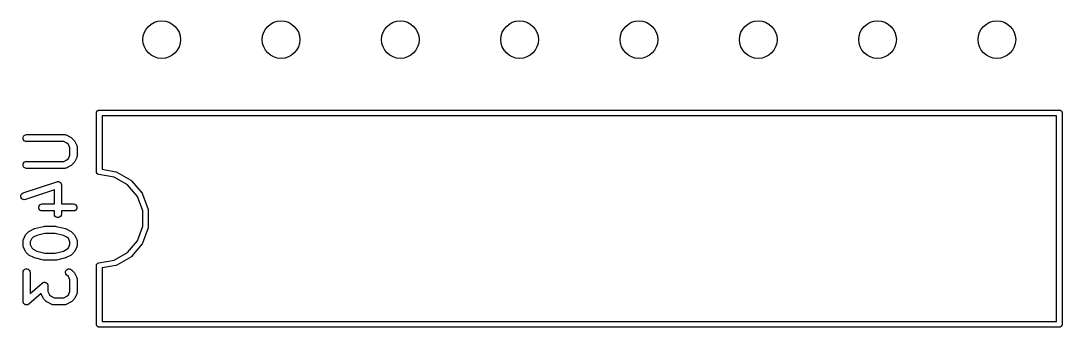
# Model space of a CAD drawing. Extents: x 25 to 326, y -201 to -21.
# Drawn here: x 91.82 to 113.99, y -56.75 to -50.23 of the extents above; entities that cross this region are included whole.
import ezdxf

# ---------------------------------------------------------------- set-up
doc = ezdxf.new("R2010")
doc.units = 0
doc.header["$MEASUREMENT"] = 0
doc.layers.add('BLACK', color=7, linetype='CONTINUOUS')

msp = doc.modelspace()

# ---------------------------------------------------------------- linework, layer by layer
at = {"layer": 'Black'}
for p, q in [((93.43, -52.19), (93.4309, -52.1848)), ((93.43, -53.44), (93.43, -52.19)), ((93.4309, -52.1796), (93.4327, -52.1747)), ((93.4309, -52.1848), (93.4309, -52.1796)), ((93.4327, -52.1747), (93.4336, -52.1695)), ((93.4336, -52.1695), (93.4362, -52.1649)), ((93.4362, -52.1649), (93.438, -52.16)), ((93.438, -52.16), (93.4414, -52.156)), ((93.4414, -52.156), (93.444, -52.1514)), ((93.444, -52.1514), (93.4481, -52.1481)), ((93.4481, -52.1481), (93.4514, -52.144)), ((93.4514, -52.144), (93.456, -52.1414)), ((93.456, -52.1414), (93.46, -52.138)), ((93.46, -52.138), (93.4649, -52.1362)), ((93.4649, -52.1362), (93.4695, -52.1336)), ((93.4695, -52.1336), (93.4747, -52.1327)), ((93.4747, -52.1327), (93.4796, -52.1309)), ((93.4796, -52.1309), (93.4848, -52.1309)), ((93.4848, -52.1309), (93.49, -52.13)), ((93.49, -52.13), (113.93, -52.13)), ((93.55, -52.25), (93.55, -53.3897)), ((113.87, -52.25), (93.55, -52.25)), ((113.87, -56.63), (113.87, -52.25)), ((113.93, -52.13), (113.935, -52.1309)), ((113.935, -52.1309), (113.94, -52.1309)), ((113.94, -52.1309), (113.945, -52.1327)), ((113.945, -52.1327), (113.951, -52.1336)), ((113.951, -52.1336), (113.955, -52.1362)), ((113.955, -52.1362), (113.96, -52.138)), ((113.96, -52.138), (113.964, -52.1414)), ((113.964, -52.1414), (113.969, -52.144)), ((113.969, -52.144), (113.972, -52.1481)), ((113.972, -52.1481), (113.976, -52.1514)), ((113.976, -52.1514), (113.979, -52.156)), ((113.979, -52.156), (113.982, -52.16)), ((113.982, -52.16), (113.984, -52.1649)), ((113.984, -52.1649), (113.986, -52.1695)), ((113.986, -52.1695), (113.987, -52.1747)), ((113.987, -52.1747), (113.989, -52.1796)), ((113.989, -52.1796), (113.989, -52.1848)), ((113.989, -52.1848), (113.99, -52.19)), ((113.99, -52.19), (113.99, -56.69)), ((91.8685, -52.7127), (91.8774, -52.6882)), ((91.8685, -52.7387), (91.8685, -52.7127)), ((91.8774, -52.7632), (91.8685, -52.7387)), ((91.8774, -52.6882), (91.8942, -52.6683)), ((91.8942, -52.6683), (91.9167, -52.6552)), ((91.9167, -52.6552), (91.9424, -52.6507)), ((91.9424, -52.6507), (92.7519, -52.6507)), ((92.7519, -52.6507), (92.7562, -52.6515)), ((92.7562, -52.6515), (92.7605, -52.6512)), ((92.7605, -52.6512), (92.7689, -52.6537)), ((92.7689, -52.6537), (92.7776, -52.6552)), ((92.7776, -52.6552), (92.7813, -52.6574)), ((92.7813, -52.6574), (92.7854, -52.6586)), ((92.7854, -52.6586), (92.8807, -52.7063)), ((92.8807, -52.7063), (92.8903, -52.7134)), ((92.8903, -52.7134), (92.9002, -52.7203)), ((92.9002, -52.7203), (92.9478, -52.7679)), ((91.8942, -52.7832), (91.8774, -52.7632)), ((91.9167, -52.7962), (91.8942, -52.7832)), ((91.9424, -52.8007), (91.9167, -52.7962)), ((92.7342, -52.8007), (91.9424, -52.8007)), ((92.8027, -52.835), (92.7342, -52.8007)), ((92.8331, -52.8654), (92.8027, -52.835)), ((92.8674, -52.9339), (92.8331, -52.8654)), ((92.8674, -53.089), (92.8674, -52.9339)), ((92.9478, -52.7679), (92.9547, -52.7778)), ((92.9547, -52.7778), (92.9618, -52.7874)), ((92.9618, -52.7874), (93.0095, -52.8826)), ((93.0095, -52.8826), (93.0107, -52.8868)), ((93.0107, -52.8868), (93.0129, -52.8905)), ((93.0129, -52.8905), (93.0144, -52.8992)), ((93.0144, -52.8992), (93.0169, -52.9076)), ((93.0169, -52.9076), (93.0166, -52.9119)), ((93.0166, -52.9119), (93.0174, -52.9162)), ((93.0174, -52.9162), (93.0174, -53.1067)), ((92.7342, -53.2221), (92.8027, -53.1879)), ((92.8027, -53.1879), (92.8331, -53.1575)), ((92.8331, -53.1575), (92.8674, -53.089)), ((93.0095, -53.1402), (92.9618, -53.2354)), ((93.0107, -53.1361), (93.0095, -53.1402)), ((93.0129, -53.1323), (93.0107, -53.1361)), ((93.0144, -53.1237), (93.0129, -53.1323)), ((93.0169, -53.1152), (93.0144, -53.1237)), ((93.0174, -53.1067), (93.0166, -53.1109)), ((93.0166, -53.1109), (93.0169, -53.1152)), ((91.8685, -53.2841), (91.8774, -53.2596)), ((91.8685, -53.3102), (91.8685, -53.2841)), ((91.8774, -53.3346), (91.8685, -53.3102)), ((91.8774, -53.2596), (91.8942, -53.2397)), ((91.8942, -53.3546), (91.8774, -53.3346)), ((91.8942, -53.2397), (91.9167, -53.2267)), ((91.9167, -53.3676), (91.8942, -53.3546)), ((91.9167, -53.2267), (91.9424, -53.2221)), ((91.9424, -53.3721), (91.9167, -53.3676)), ((91.9424, -53.2221), (92.7342, -53.2221)), ((92.7519, -53.3721), (91.9424, -53.3721)), ((92.7562, -53.3714), (92.7519, -53.3721)), ((92.7605, -53.3717), (92.7562, -53.3714)), ((92.7689, -53.3691), (92.7605, -53.3717)), ((92.7776, -53.3676), (92.7689, -53.3691)), ((92.7813, -53.3655), (92.7776, -53.3676)), ((92.7854, -53.3642), (92.7813, -53.3655)), ((92.8807, -53.3166), (92.7854, -53.3642)), ((92.8903, -53.3094), (92.8807, -53.3166)), ((92.9002, -53.3026), (92.8903, -53.3094)), ((92.9478, -53.2549), (92.9002, -53.3026)), ((92.9547, -53.2451), (92.9478, -53.2549)), ((92.9618, -53.2354), (92.9547, -53.2451)), ((93.55, -53.3897), (93.8424, -53.4412)), ((93.4336, -53.4605), (93.43, -53.44)), ((93.444, -53.4786), (93.4336, -53.4605)), ((93.46, -53.492), (93.444, -53.4786)), ((93.4796, -53.4991), (93.46, -53.492)), ((93.8112, -53.5576), (93.4796, -53.4991)), ((94.0936, -53.7206), (93.8112, -53.5576)), ((93.8424, -53.4412), (93.862, -53.4483)), ((93.862, -53.4483), (93.862, -53.4483)), ((93.862, -53.4483), (94.1628, -53.622)), ((94.1628, -53.622), (94.1628, -53.622)), ((94.1628, -53.622), (94.1701, -53.6281)), ((94.1701, -53.6281), (94.1788, -53.6354)), ((94.1788, -53.6354), (94.1788, -53.6354)), ((94.1788, -53.6354), (94.402, -53.9014)), ((91.871, -53.8927), (92.5853, -53.6546)), ((92.534, -53.8298), (91.9185, -54.035)), ((92.534, -54.1269), (92.534, -53.8298)), ((92.5853, -53.6546), (92.5908, -53.6537)), ((92.5908, -53.6537), (92.596, -53.6519)), ((92.596, -53.6519), (92.6036, -53.6519)), ((92.6036, -53.6519), (92.6111, -53.6507)), ((92.6111, -53.6507), (92.6165, -53.6519)), ((92.6165, -53.6519), (92.6221, -53.6519)), ((92.6221, -53.6519), (92.6292, -53.6544)), ((92.6292, -53.6544), (92.6366, -53.656)), ((92.6366, -53.656), (92.6413, -53.6589)), ((92.6413, -53.6589), (92.6465, -53.6608)), ((92.6465, -53.6608), (92.6524, -53.6656)), ((92.6524, -53.6656), (92.6588, -53.6696)), ((92.6588, -53.6696), (92.6623, -53.6739)), ((92.6623, -53.6739), (92.6665, -53.6775)), ((92.6665, -53.6775), (92.6703, -53.6841)), ((92.6703, -53.6841), (92.675, -53.69)), ((92.675, -53.69), (92.6768, -53.6953)), ((92.6768, -53.6953), (92.6795, -53.7001)), ((92.6795, -53.7001), (92.6808, -53.7075)), ((92.6808, -53.7075), (92.6832, -53.7147)), ((92.6832, -53.7147), (92.6831, -53.7203)), ((92.6831, -53.7203), (92.684, -53.7257)), ((92.684, -53.7257), (92.684, -54.1269)), ((94.3033, -53.9705), (94.0936, -53.7206)), ((91.8206, -53.9748), (91.8213, -53.9488)), ((91.8288, -53.9995), (91.8206, -53.9748)), ((91.8213, -53.9488), (91.8309, -53.9245)), ((91.845, -54.0199), (91.8288, -53.9995)), ((91.8309, -53.9245), (91.8481, -53.9051)), ((91.8672, -54.0336), (91.845, -54.0199)), ((91.8481, -53.9051), (91.871, -53.8927)), ((91.8927, -54.0388), (91.8672, -54.0336)), ((91.9185, -54.035), (91.8927, -54.0388)), ((94.4148, -54.2769), (94.3033, -53.9705)), ((94.402, -53.9014), (94.402, -53.9014)), ((94.402, -53.9014), (94.4124, -53.9195)), ((94.4124, -53.9195), (94.5312, -54.2458)), ((92.2019, -54.1889), (92.2108, -54.1644)), ((92.2019, -54.2149), (92.2019, -54.1889)), ((92.2108, -54.2394), (92.2019, -54.2149)), ((92.2108, -54.1644), (92.2275, -54.1445)), ((92.2275, -54.2594), (92.2108, -54.2394)), ((92.2275, -54.1445), (92.2501, -54.1314)), ((92.2501, -54.2724), (92.2275, -54.2594)), ((92.2501, -54.1314), (92.2757, -54.1269)), ((92.2757, -54.2769), (92.2501, -54.2724)), ((92.2757, -54.1269), (92.534, -54.1269)), ((92.534, -54.2769), (92.2757, -54.2769)), ((92.534, -54.3448), (92.534, -54.2769)), ((92.684, -54.1269), (92.9424, -54.1269)), ((92.9424, -54.2769), (92.684, -54.2769)), ((92.684, -54.2769), (92.684, -54.3448)), ((92.9424, -54.1269), (92.968, -54.1314)), ((92.968, -54.2724), (92.9424, -54.2769)), ((92.968, -54.1314), (92.9906, -54.1445)), ((92.9906, -54.2594), (92.968, -54.2724)), ((92.9906, -54.1445), (93.0073, -54.1644)), ((93.0073, -54.2394), (92.9906, -54.2594)), ((93.0073, -54.1644), (93.0162, -54.1889)), ((93.0162, -54.2149), (93.0073, -54.2394)), ((93.0162, -54.1889), (93.0162, -54.2149)), ((94.4148, -54.6031), (94.4148, -54.2769)), ((94.5312, -54.2458), (94.5348, -54.2664)), ((94.5348, -54.2664), (94.5348, -54.6136)), ((92.5386, -54.3704), (92.534, -54.3448)), ((92.5516, -54.393), (92.5386, -54.3704)), ((92.5715, -54.4097), (92.5516, -54.393)), ((92.596, -54.4186), (92.5715, -54.4097)), ((92.6221, -54.4186), (92.596, -54.4186)), ((92.6465, -54.4097), (92.6221, -54.4186)), ((92.6665, -54.393), (92.6465, -54.4097)), ((92.6795, -54.3704), (92.6665, -54.393)), ((92.684, -54.3448), (92.6795, -54.3704)), ((91.937, -54.7679), (91.9846, -54.7203)), ((91.9846, -54.7203), (91.9944, -54.7134)), ((91.9944, -54.7134), (92.0041, -54.7063)), ((92.0041, -54.7063), (92.0993, -54.6586)), ((92.0993, -54.6586), (92.1072, -54.6563)), ((92.1072, -54.6563), (92.1147, -54.653)), ((92.1147, -54.653), (92.3051, -54.6053)), ((92.3326, -54.7531), (92.159, -54.7965)), ((92.3051, -54.6053), (92.3143, -54.6047)), ((92.3143, -54.6047), (92.3233, -54.6031)), ((92.3233, -54.6031), (92.5614, -54.6031)), ((92.5522, -54.7531), (92.3326, -54.7531)), ((92.7257, -54.7965), (92.5522, -54.7531)), ((92.5614, -54.6031), (92.5705, -54.6047)), ((92.5705, -54.6047), (92.5796, -54.6053)), ((92.5796, -54.6053), (92.7701, -54.653)), ((92.7701, -54.653), (92.7776, -54.6563)), ((92.7776, -54.6563), (92.7854, -54.6586)), ((92.7854, -54.6586), (92.8807, -54.7063)), ((92.8807, -54.7063), (92.8903, -54.7134)), ((92.8903, -54.7134), (92.9002, -54.7203)), ((92.9002, -54.7203), (92.9478, -54.7679)), ((94.3033, -54.9095), (94.4148, -54.6031)), ((94.5312, -54.6342), (94.4124, -54.9605)), ((94.5348, -54.6136), (94.5312, -54.6342)), ((91.8674, -54.9162), (91.8681, -54.9119)), ((91.8674, -55.0114), (91.8674, -54.9162)), ((91.8679, -54.9076), (91.8704, -54.8992)), ((91.8681, -54.9119), (91.8679, -54.9076)), ((91.8704, -54.8992), (91.8719, -54.8905)), ((91.8719, -54.8905), (91.8741, -54.8868)), ((91.8741, -54.8868), (91.8753, -54.8826)), ((91.8753, -54.8826), (91.9229, -54.7874)), ((91.9229, -54.7874), (91.9301, -54.7778)), ((91.9301, -54.7778), (91.937, -54.7679)), ((92.0516, -54.8654), (92.0174, -54.9339)), ((92.0174, -54.9339), (92.0174, -54.9937)), ((92.082, -54.835), (92.0516, -54.8654)), ((92.159, -54.7965), (92.082, -54.835)), ((92.8027, -54.835), (92.7257, -54.7965)), ((92.8331, -54.8654), (92.8027, -54.835)), ((92.8674, -54.9339), (92.8331, -54.8654)), ((92.8674, -54.9937), (92.8674, -54.9339)), ((92.9478, -54.7679), (92.9547, -54.7778)), ((92.9547, -54.7778), (92.9618, -54.7874)), ((92.9618, -54.7874), (93.0095, -54.8826)), ((93.0095, -54.8826), (93.0107, -54.8868)), ((93.0107, -54.8868), (93.0129, -54.8905)), ((93.0129, -54.8905), (93.0144, -54.8992)), ((93.0144, -54.8992), (93.0169, -54.9076)), ((93.0169, -54.9076), (93.0166, -54.9119)), ((93.0166, -54.9119), (93.0174, -54.9162)), ((93.0174, -54.9162), (93.0174, -55.0114)), ((94.0936, -55.1594), (94.3033, -54.9095)), ((94.402, -54.9786), (94.1788, -55.2446)), ((94.4124, -54.9605), (94.402, -54.9786)), ((91.8681, -55.0157), (91.8674, -55.0114)), ((91.8679, -55.02), (91.8681, -55.0157)), ((91.8704, -55.0284), (91.8679, -55.02)), ((91.8719, -55.0371), (91.8704, -55.0284)), ((91.8741, -55.0408), (91.8719, -55.0371)), ((91.8753, -55.045), (91.8741, -55.0408)), ((91.9229, -55.1402), (91.8753, -55.045)), ((91.9301, -55.1499), (91.9229, -55.1402)), ((91.937, -55.1597), (91.9301, -55.1499)), ((91.9846, -55.2073), (91.937, -55.1597)), ((92.0174, -54.9937), (92.0516, -55.0622)), ((92.0516, -55.0622), (92.082, -55.0926)), ((92.082, -55.0926), (92.159, -55.1311)), ((92.159, -55.1311), (92.3326, -55.1745)), ((92.3326, -55.1745), (92.5522, -55.1745)), ((92.5522, -55.1745), (92.7257, -55.1311)), ((92.7257, -55.1311), (92.8027, -55.0926)), ((92.8027, -55.0926), (92.8331, -55.0622)), ((92.8331, -55.0622), (92.8674, -54.9937)), ((92.9478, -55.1597), (92.9002, -55.2073)), ((92.9547, -55.1499), (92.9478, -55.1597)), ((92.9618, -55.1402), (92.9547, -55.1499)), ((93.0095, -55.045), (92.9618, -55.1402)), ((93.0107, -55.0408), (93.0095, -55.045)), ((93.0129, -55.0371), (93.0107, -55.0408)), ((93.0144, -55.0284), (93.0129, -55.0371)), ((93.0169, -55.02), (93.0144, -55.0284)), ((93.0174, -55.0114), (93.0166, -55.0157)), ((93.0166, -55.0157), (93.0169, -55.02)), ((93.8112, -55.3224), (94.0936, -55.1594)), ((91.9944, -55.2142), (91.9846, -55.2073)), ((92.0041, -55.2214), (91.9944, -55.2142)), ((92.0993, -55.269), (92.0041, -55.2214)), ((92.1072, -55.2713), (92.0993, -55.269)), ((92.1147, -55.2747), (92.1072, -55.2713)), ((92.3051, -55.3223), (92.1147, -55.2747)), ((92.3143, -55.3229), (92.3051, -55.3223)), ((92.3233, -55.3245), (92.3143, -55.3229)), ((92.5614, -55.3245), (92.3233, -55.3245)), ((92.5705, -55.3229), (92.5614, -55.3245)), ((92.5796, -55.3223), (92.5705, -55.3229)), ((92.7701, -55.2747), (92.5796, -55.3223)), ((92.7776, -55.2713), (92.7701, -55.2747)), ((92.7854, -55.269), (92.7776, -55.2713)), ((92.8807, -55.2214), (92.7854, -55.269)), ((92.8903, -55.2142), (92.8807, -55.2214)), ((92.9002, -55.2073), (92.8903, -55.2142)), ((93.43, -55.44), (93.4336, -55.4195)), ((93.4336, -55.4195), (93.444, -55.4014)), ((93.444, -55.4014), (93.46, -55.388)), ((93.46, -55.388), (93.4796, -55.3809)), ((93.4796, -55.3809), (93.8112, -55.3224)), ((94.1628, -55.258), (93.862, -55.4317)), ((94.1764, -55.2466), (94.1628, -55.258)), ((94.1628, -55.258), (94.1628, -55.258)), ((94.1788, -55.2446), (94.1764, -55.2466)), ((94.1788, -55.2446), (94.1788, -55.2446)), ((91.8674, -55.5829), (91.8719, -55.5572)), ((91.8674, -56.2019), (91.8674, -55.5829)), ((91.8719, -55.5572), (91.8849, -55.5346)), ((91.8849, -55.5346), (91.9049, -55.5179)), ((91.9049, -55.5179), (91.9294, -55.509)), ((91.9294, -55.509), (91.9554, -55.509)), ((91.9554, -55.509), (91.9799, -55.5179)), ((91.9799, -55.5179), (91.9998, -55.5346)), ((91.9998, -55.5346), (92.0129, -55.5572)), ((92.0129, -55.5572), (92.0174, -55.5829)), ((92.0174, -55.5829), (92.0174, -56.0366)), ((92.7724, -55.5894), (92.7747, -55.5634)), ((92.7792, -55.6146), (92.7724, -55.5894)), ((92.7747, -55.5634), (92.7857, -55.5398)), ((92.7941, -55.6359), (92.7792, -55.6146)), ((92.7857, -55.5398), (92.8041, -55.5214)), ((92.8331, -55.6749), (92.7941, -55.6359)), ((92.8041, -55.5214), (92.8277, -55.5104)), ((92.8277, -55.5104), (92.8537, -55.5081)), ((92.8537, -55.5081), (92.8788, -55.5149)), ((92.8788, -55.5149), (92.9002, -55.5298)), ((92.9002, -55.5298), (92.9478, -55.5774)), ((92.9478, -55.5774), (92.9547, -55.5873)), ((92.9547, -55.5873), (92.9618, -55.5969)), ((92.9618, -55.5969), (93.0095, -55.6922)), ((93.43, -56.69), (93.43, -55.44)), ((93.8424, -55.4388), (93.55, -55.4903)), ((93.55, -55.4903), (93.55, -56.63)), ((93.862, -55.4317), (93.8424, -55.4388)), ((93.862, -55.4317), (93.862, -55.4317)), ((92.0174, -56.0366), (92.2739, -55.8121)), ((92.2739, -55.8121), (92.2802, -55.8083)), ((92.2802, -55.8083), (92.2858, -55.8036)), ((92.2858, -55.8036), (92.2913, -55.8016)), ((92.2913, -55.8016), (92.2962, -55.7986)), ((92.2962, -55.7986), (92.3034, -55.7972)), ((92.3034, -55.7972), (92.3103, -55.7947)), ((92.3103, -55.7947), (92.3161, -55.7947)), ((92.3161, -55.7947), (92.3218, -55.7936)), ((92.3218, -55.7936), (92.329, -55.7947)), ((92.329, -55.7947), (92.3364, -55.7947)), ((92.3364, -55.7947), (92.3418, -55.7967)), ((92.3418, -55.7967), (92.3475, -55.7976)), ((92.3475, -55.7976), (92.3539, -55.8011)), ((92.3539, -55.8011), (92.3608, -55.8036)), ((92.3608, -55.8036), (92.3653, -55.8073)), ((92.3653, -55.8073), (92.3703, -55.8101)), ((92.3703, -55.8101), (92.3752, -55.8157)), ((92.3752, -55.8157), (92.3808, -55.8204)), ((92.3808, -55.8204), (92.3837, -55.8254)), ((92.3837, -55.8254), (92.3875, -55.8297)), ((92.3875, -55.8297), (92.3901, -55.8366)), ((92.3901, -55.8366), (92.3938, -55.8429)), ((92.3938, -55.8429), (92.3948, -55.8486)), ((92.3948, -55.8486), (92.3969, -55.854)), ((92.3969, -55.854), (92.3971, -55.8614)), ((92.3971, -55.8614), (92.3983, -55.8686)), ((92.8674, -55.7434), (92.8331, -55.6749)), ((92.8674, -55.9937), (92.8674, -55.7434)), ((93.0095, -55.6922), (93.0107, -55.6963)), ((93.0107, -55.6963), (93.0129, -55.7001)), ((93.0129, -55.7001), (93.0144, -55.7087)), ((93.0144, -55.7087), (93.0169, -55.7171)), ((93.0169, -55.7171), (93.0166, -55.7215)), ((93.0166, -55.7215), (93.0174, -55.7257)), ((93.0174, -55.7257), (93.0174, -56.0114)), ((92.2518, -56.0309), (91.9918, -56.2583)), ((92.2529, -56.0371), (92.2518, -56.0309)), ((92.255, -56.0408), (92.2529, -56.0371)), ((92.2563, -56.045), (92.255, -56.0408)), ((92.3039, -56.1402), (92.2563, -56.045)), ((92.3983, -55.8686), (92.3983, -55.9937)), ((92.3983, -55.9937), (92.4326, -56.0622)), ((92.4326, -56.0622), (92.463, -56.0926)), ((92.8027, -56.0926), (92.8331, -56.0622)), ((92.8331, -56.0622), (92.8674, -55.9937)), ((93.0095, -56.045), (92.9618, -56.1402)), ((93.0107, -56.0408), (93.0095, -56.045)), ((93.0129, -56.0371), (93.0107, -56.0408)), ((93.0144, -56.0284), (93.0129, -56.0371)), ((93.0169, -56.02), (93.0144, -56.0284)), ((93.0174, -56.0114), (93.0166, -56.0157)), ((93.0166, -56.0157), (93.0169, -56.02)), ((91.8687, -56.2091), (91.8674, -56.2019)), ((91.8688, -56.2165), (91.8687, -56.2091)), ((91.8709, -56.2219), (91.8688, -56.2165)), ((91.8719, -56.2276), (91.8709, -56.2219)), ((91.8756, -56.2339), (91.8719, -56.2276)), ((91.8782, -56.2407), (91.8756, -56.2339)), ((91.882, -56.2451), (91.8782, -56.2407)), ((91.8849, -56.2501), (91.882, -56.2451)), ((91.8905, -56.2548), (91.8849, -56.2501)), ((91.8954, -56.2603), (91.8905, -56.2548)), ((91.9004, -56.2631), (91.8954, -56.2603)), ((91.9049, -56.2669), (91.9004, -56.2631)), ((91.9118, -56.2694), (91.9049, -56.2669)), ((91.9182, -56.2729), (91.9118, -56.2694)), ((91.9239, -56.2738), (91.9182, -56.2729)), ((91.9294, -56.2758), (91.9239, -56.2738)), ((91.9367, -56.2758), (91.9294, -56.2758)), ((91.9439, -56.2769), (91.9367, -56.2758)), ((91.9496, -56.2758), (91.9439, -56.2769)), ((91.9554, -56.2758), (91.9496, -56.2758)), ((91.9623, -56.2733), (91.9554, -56.2758)), ((91.9695, -56.2718), (91.9623, -56.2733)), ((91.9744, -56.2688), (91.9695, -56.2718)), ((91.9799, -56.2669), (91.9744, -56.2688)), ((91.9855, -56.2621), (91.9799, -56.2669)), ((91.9918, -56.2583), (91.9855, -56.2621)), ((92.311, -56.1499), (92.3039, -56.1402)), ((92.3179, -56.1597), (92.311, -56.1499)), ((92.3655, -56.2073), (92.3179, -56.1597)), ((92.3754, -56.2142), (92.3655, -56.2073)), ((92.385, -56.2214), (92.3754, -56.2142)), ((92.4803, -56.269), (92.385, -56.2214)), ((92.463, -56.0926), (92.5315, -56.1269)), ((92.4844, -56.2702), (92.4803, -56.269)), ((92.4882, -56.2724), (92.4844, -56.2702)), ((92.4968, -56.2739), (92.4882, -56.2724)), ((92.5052, -56.2764), (92.4968, -56.2739)), ((92.5096, -56.2762), (92.5052, -56.2764)), ((92.5138, -56.2769), (92.5096, -56.2762)), ((92.7519, -56.2769), (92.5138, -56.2769)), ((92.5315, -56.1269), (92.7342, -56.1269)), ((92.7342, -56.1269), (92.8027, -56.0926)), ((92.7562, -56.2762), (92.7519, -56.2769)), ((92.7605, -56.2764), (92.7562, -56.2762)), ((92.7689, -56.2739), (92.7605, -56.2764)), ((92.7776, -56.2724), (92.7689, -56.2739)), ((92.7813, -56.2702), (92.7776, -56.2724)), ((92.7854, -56.269), (92.7813, -56.2702)), ((92.8807, -56.2214), (92.7854, -56.269)), ((92.8903, -56.2142), (92.8807, -56.2214)), ((92.9002, -56.2073), (92.8903, -56.2142)), ((92.9478, -56.1597), (92.9002, -56.2073)), ((92.9547, -56.1499), (92.9478, -56.1597)), ((92.9618, -56.1402), (92.9547, -56.1499)), ((93.4309, -56.6952), (93.43, -56.69)), ((93.4309, -56.7004), (93.4309, -56.6952)), ((93.4327, -56.7053), (93.4309, -56.7004)), ((93.4336, -56.7105), (93.4327, -56.7053)), ((93.4362, -56.7151), (93.4336, -56.7105)), ((93.438, -56.72), (93.4362, -56.7151)), ((93.4414, -56.724), (93.438, -56.72)), ((93.444, -56.7286), (93.4414, -56.724)), ((93.4481, -56.7319), (93.444, -56.7286)), ((93.4514, -56.736), (93.4481, -56.7319)), ((93.456, -56.7386), (93.4514, -56.736)), ((93.46, -56.742), (93.456, -56.7386)), ((93.4649, -56.7438), (93.46, -56.742)), ((93.4695, -56.7464), (93.4649, -56.7438)), ((93.4747, -56.7473), (93.4695, -56.7464)), ((93.4796, -56.7491), (93.4747, -56.7473)), ((93.4848, -56.7491), (93.4796, -56.7491)), ((93.49, -56.75), (93.4848, -56.7491)), ((113.93, -56.75), (93.49, -56.75)), ((93.55, -56.63), (113.87, -56.63)), ((113.935, -56.7491), (113.93, -56.75)), ((113.94, -56.7491), (113.935, -56.7491)), ((113.945, -56.7473), (113.94, -56.7491)), ((113.951, -56.7464), (113.945, -56.7473)), ((113.955, -56.7438), (113.951, -56.7464)), ((113.96, -56.742), (113.955, -56.7438)), ((113.964, -56.7386), (113.96, -56.742)), ((113.969, -56.736), (113.964, -56.7386)), ((113.972, -56.7319), (113.969, -56.736)), ((113.976, -56.7286), (113.972, -56.7319)), ((113.979, -56.724), (113.976, -56.7286)), ((113.982, -56.72), (113.979, -56.724)), ((113.984, -56.7151), (113.982, -56.72)), ((113.986, -56.7105), (113.984, -56.7151)), ((113.987, -56.7053), (113.986, -56.7105)), ((113.989, -56.7004), (113.987, -56.7053)), ((113.99, -56.69), (113.989, -56.6952)), ((113.989, -56.6952), (113.989, -56.7004))]:
    msp.add_line(p, q, dxfattribs=at)
for centre in [(94.82, -50.63), (97.36, -50.63), (99.9, -50.63), (102.44, -50.63), (104.98, -50.63), (107.52, -50.63), (110.06, -50.63), (112.6, -50.63)]:
    msp.add_circle(centre, 0.4, dxfattribs=at)

doc.saveas('drawing.dxf')
